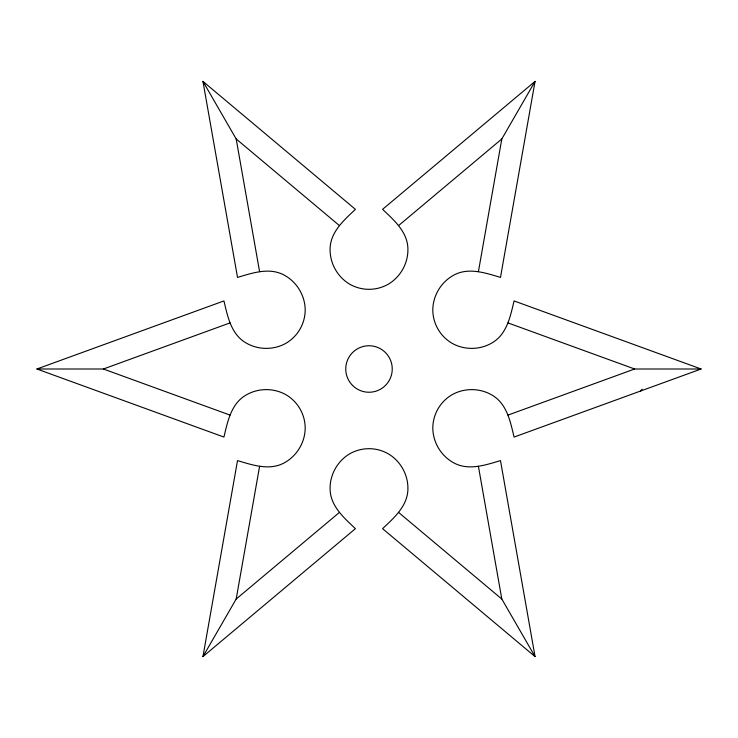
<?xml version="1.0" encoding="UTF-8"?>
<svg xmlns="http://www.w3.org/2000/svg" width="738" height="738" viewBox="0 0 738 738"><rect width="100%" height="100%" fill="white"/><g stroke="black" fill="none" stroke-linecap="round" stroke-linejoin="round"><path stroke-width="1.11" d="M202.95 656.608L237.516 460.595C253.033 465.217 270.606 471.314 285.744 461.997C297.497 454.94 304.969 441.997 305.2 428.298A38.911 38.911 0 0 0 285.744 394.599C273.77 387.957 258.817 387.957 246.843 394.599C231.197 403.059 227.691 421.324 223.937 437.071L36.9 369L223.937 300.929C227.691 316.676 231.197 334.941 246.843 343.401C258.817 350.043 273.77 350.043 285.744 343.401A38.911 38.911 0 0 0 305.2 309.702C304.969 296.003 297.497 283.06 285.744 276.003C270.606 266.686 253.033 272.783 237.516 277.405L202.95 81.392L355.421 209.334C343.659 220.468 329.591 232.627 330.089 250.403C330.32 264.103 337.801 277.045 349.544 284.102A38.911 38.911 0 0 0 388.456 284.102C400.199 277.045 407.68 264.103 407.911 250.403C408.409 232.627 394.341 220.468 382.579 209.334L535.05 81.392L500.484 277.405C484.967 272.783 467.394 266.686 452.256 276.003C440.503 283.06 433.031 296.003 432.8 309.702A38.911 38.911 0 0 0 452.256 343.401C464.23 350.043 479.183 350.043 491.157 343.401C506.803 334.941 510.309 316.676 514.063 300.929L701.1 369L514.063 437.071C510.309 421.324 506.803 403.059 491.157 394.599C479.183 387.957 464.23 387.957 452.256 394.599A38.911 38.911 0 0 0 432.8 428.298C433.031 441.997 440.503 454.94 452.256 461.997C467.394 471.314 484.967 465.217 500.484 460.595L535.05 656.608L382.579 528.666C394.341 517.532 408.409 505.373 407.911 487.597C407.68 473.897 400.199 460.955 388.456 453.898A38.911 38.911 0 0 0 349.544 453.898C337.801 460.955 330.32 473.897 330.089 487.597C329.591 505.373 343.659 517.532 355.421 528.666L202.95 656.608L236.188 599.044L339.425 512.412M236.188 599.044L259.591 466.324M478.409 271.676L501.812 138.956L535.05 81.392M640.704 390.983L642.097 389.147M398.575 225.588L501.812 138.956M36.9 369L103.375 369L230.007 322.912M507.993 415.088L634.625 369L701.1 369M507.993 322.912L634.625 369M103.375 369L230.007 415.088M202.95 81.392L236.188 138.956L339.425 225.588M398.575 512.412L501.812 599.044L535.05 656.608M478.409 466.324L501.812 599.044M236.188 138.956L259.591 271.676M352.561 385.439A23.247 23.247 0 0 0 391.454 375.015A23.247 23.247 0 0 0 362.985 346.546A23.247 23.247 0 0 0 352.561 385.439"/></g></svg>
